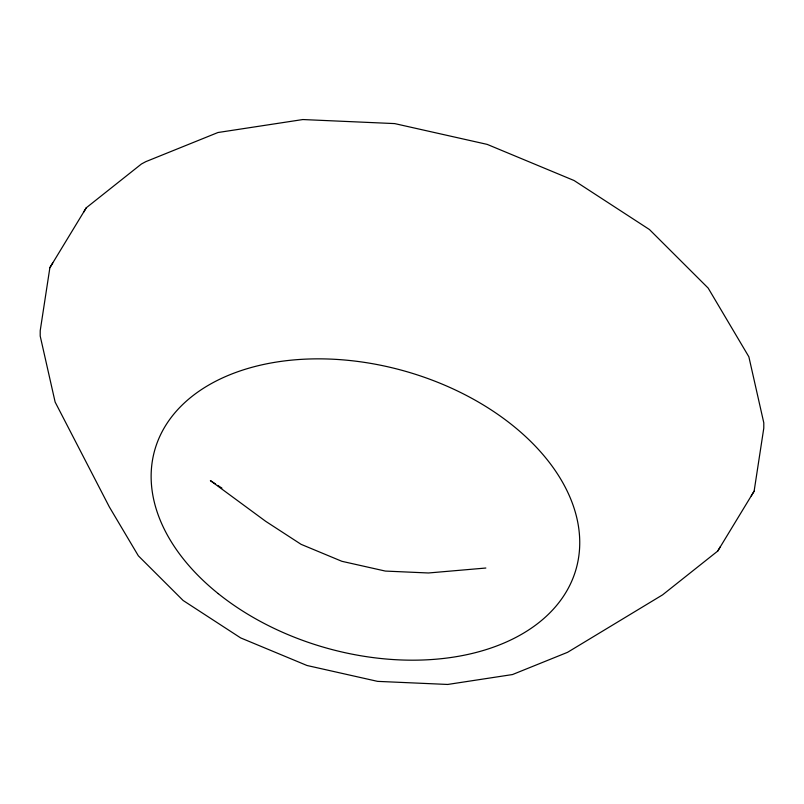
<?xml version="1.0" encoding="UTF-8"?>
<svg xmlns="http://www.w3.org/2000/svg" width="804" height="804" viewBox="0 0 804 804"><rect width="100%" height="100%" fill="white"/><g stroke="black" fill="none" stroke-linecap="round" stroke-linejoin="round"><path stroke-width="1.21" d="M49.878 267.682L40.22 330.655L40.2 336.032L55.134 402.07L109.324 506.902L138.348 555.815L183.141 600.498L240.667 637.914L306.997 665.491L377.609 681.37L447.697 684.455L512.48 674.556L567.544 652.325L662.596 594.849L717.741 551.052L754.122 491.184L763.78 428.21L763.8 422.834L748.866 356.795L708.163 288.083L649.461 229.542L574.096 180.528L487.194 144.388L394.674 123.595L302.847 119.545L217.964 132.519L145.825 161.644L141.403 164.016L86.259 207.804L49.878 267.682L52.732 262.948M83.536 212.326L86.259 207.804M717.741 551.052L720.464 546.539M751.268 495.917L754.122 491.184M485.857 568.026L428.452 572.981L385.337 571.071L341.901 561.313L301.098 544.338L265.712 521.334L210.367 480.601L215.623 484.018M217.723 485.385L221.924 488.118M218.266 593.654A218.909 143.906 15.7 0 0 573.935 575.684A218.909 143.906 15.7 0 0 304.103 359.207A218.909 143.906 15.7 0 0 218.266 593.654"/></g></svg>
